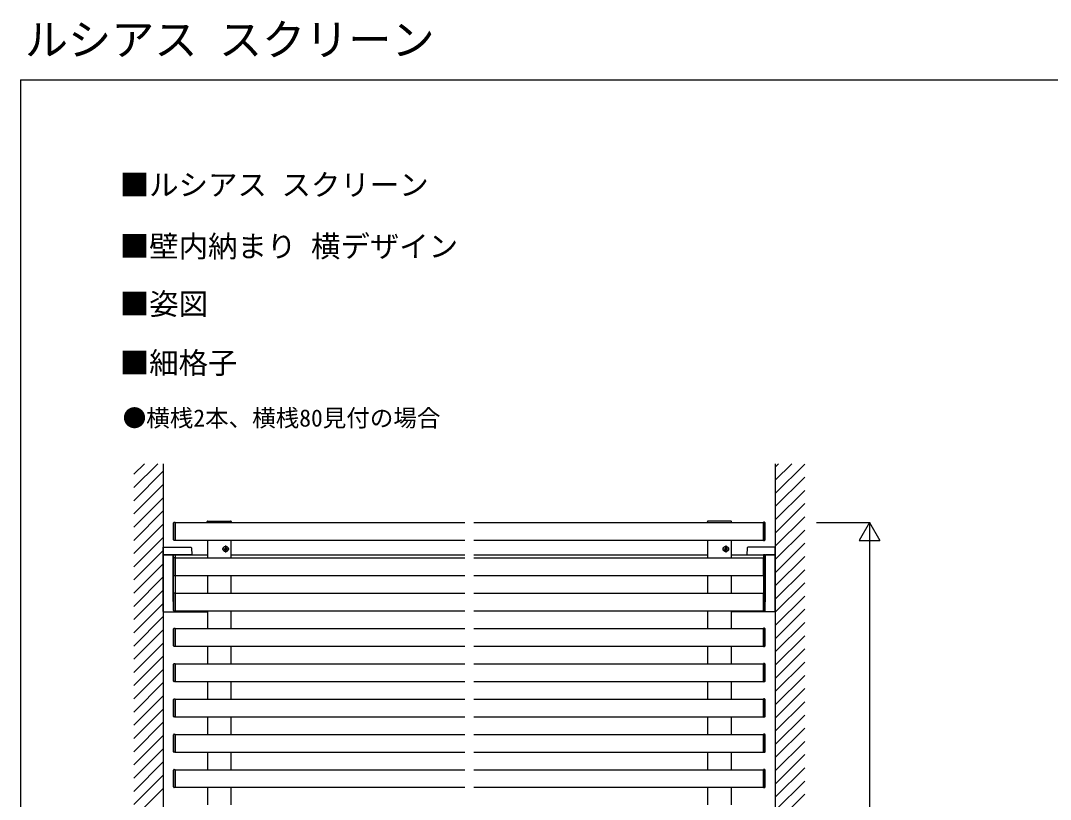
# Model space of a CAD drawing. Units: millimetres, scale not verified. Extents: x -1750 to 1750, y -2608 to 2592.
# Drawn here: x -1750 to 0, y 1268 to 2592 of the extents above; entities that cross this region are included whole.
import ezdxf
from ezdxf.enums import TextEntityAlignment as Align

# ---------------------------------------------------------------- set-up
doc = ezdxf.new("R2010")
doc.units = ezdxf.units.MM
doc.header["$LTSCALE"] = 14
for name, color, linetype in [('0-2_USER1', 3, 'Continuous'), ('0-4_YKK_12', 2, 'Continuous'), ('0-5_YKK_13', 4, 'Continuous'), ('0-6_YKK_D', 6, 'Continuous'), ('0-7_YKK_ZWAK', 7, 'Continuous'), ('0-8_YSS_K', 3, 'Continuous')]:
    doc.layers.add(name, color=color, linetype=linetype)
doc.styles.add('ＭＳ ゴシック', font='')
doc.styles.get('ＭＳ ゴシック').set_extended_font_data('MS Gothic')

msp = doc.modelspace()

# ---------------------------------------------------------------- linework, layer by layer
at = {"layer": '0-4_YKK_12'}
for p, q in [((-1487.5, 1739), (-995, 1739)), ((-980, 1739), (-487.5, 1739)), ((-487.5, 1739), (-487.5, 1709)), ((-1432.5, 1709), (-1432.5, 1679)), ((-1392.5, 1709), (-1392.5, 1679)), ((-980, 1709), (-487.5, 1709)), ((-582.5, 1709), (-582.5, 1679)), ((-542.5, 1709), (-542.5, 1679)), ((-1487.5, 1684), (-1432.5, 1684)), ((-1392.5, 1684), (-995, 1684)), ((-980, 1684), (-582.5, 1684)), ((-542.5, 1684), (-487.5, 1684)), ((-1487.5, 1679), (-995, 1679)), ((-980, 1679), (-487.5, 1679)), ((-487.5, 1679), (-487.5, 1649)), ((-1432.5, 1649), (-1432.5, 1619)), ((-1392.5, 1649), (-1392.5, 1619)), ((-980, 1649), (-487.5, 1649)), ((-582.5, 1649), (-582.5, 1619)), ((-542.5, 1649), (-542.5, 1619)), ((-1487.5, 1619), (-995, 1619)), ((-980, 1619), (-487.5, 1619)), ((-487.5, 1619), (-487.5, 1589)), ((-1432.5, 1589), (-1432.5, 1559)), ((-1392.5, 1589), (-1392.5, 1559)), ((-980, 1589), (-487.5, 1589)), ((-582.5, 1589), (-582.5, 1559)), ((-542.5, 1589), (-542.5, 1559)), ((-1487.5, 1559), (-995, 1559)), ((-980, 1559), (-487.5, 1559)), ((-487.5, 1559), (-487.5, 1529)), ((-1432.5, 1529), (-1432.5, 1499)), ((-1392.5, 1529), (-1392.5, 1499)), ((-980, 1529), (-487.5, 1529)), ((-582.5, 1529), (-582.5, 1499)), ((-542.5, 1529), (-542.5, 1499)), ((-1487.5, 1499), (-995, 1499)), ((-980, 1499), (-487.5, 1499)), ((-487.5, 1499), (-487.5, 1469)), ((-1432.5, 1469), (-1432.5, 1439)), ((-1392.5, 1469), (-1392.5, 1439)), ((-980, 1469), (-487.5, 1469)), ((-582.5, 1469), (-582.5, 1439)), ((-542.5, 1469), (-542.5, 1439)), ((-1487.5, 1439), (-995, 1439)), ((-980, 1439), (-487.5, 1439)), ((-487.5, 1439), (-487.5, 1409)), ((-1432.5, 1409), (-1432.5, 1379)), ((-1392.5, 1409), (-1392.5, 1379)), ((-980, 1409), (-487.5, 1409)), ((-582.5, 1409), (-582.5, 1379)), ((-542.5, 1409), (-542.5, 1379)), ((-1487.5, 1379), (-995, 1379)), ((-980, 1379), (-487.5, 1379)), ((-487.5, 1379), (-487.5, 1349)), ((-1432.5, 1349), (-1432.5, 1319)), ((-1392.5, 1349), (-1392.5, 1319)), ((-980, 1349), (-487.5, 1349)), ((-582.5, 1349), (-582.5, 1319)), ((-542.5, 1349), (-542.5, 1319)), ((-1487.5, 1319), (-995, 1319)), ((-980, 1319), (-487.5, 1319)), ((-487.5, 1319), (-487.5, 1289)), ((-1432.5, 1289), (-1432.5, 1259)), ((-1392.5, 1289), (-1392.5, 1259)), ((-980, 1289), (-487.5, 1289)), ((-582.5, 1289), (-582.5, 1259)), ((-542.5, 1289), (-542.5, 1259))]:
    msp.add_line(p, q, dxfattribs=at)
for points in [[(-1487.5, 1739), (-1487.5, 1709), (-995, 1709)], [(-1487.5, 1679), (-1487.5, 1649), (-995, 1649)], [(-1487.5, 1619), (-1487.5, 1589), (-995, 1589)], [(-1487.5, 1559), (-1487.5, 1529), (-995, 1529)], [(-1487.5, 1499), (-1487.5, 1469), (-995, 1469)], [(-1487.5, 1439), (-1487.5, 1409), (-995, 1409)], [(-1487.5, 1379), (-1487.5, 1349), (-995, 1349)], [(-1487.5, 1319), (-1487.5, 1289), (-995, 1289)]]:
    msp.add_lwpolyline(points, dxfattribs=at)
at = {"layer": '0-5_YKK_13'}
for p, q in [((-1490, 1709.59), (-1490, 1738.41)), ((-1487.5, 1709.3), (-1487.5, 1738.7)), ((-1433, 1739), (-1432.9, 1740.56)), ((-1432, 1739), (-1433, 1739)), ((-1431.91, 1741.5), (-1393.09, 1741.5)), ((-543.09, 1741.5), (-581.91, 1741.5)), ((-543, 1739), (-542, 1739)), ((-542, 1739), (-542.1, 1740.56)), ((-487.5, 1709.3), (-487.5, 1738.7)), ((-485, 1709.59), (-485, 1738.41)), ((-1487.5, 1708.5), (-1489.06, 1708.6)), ((-1487.5, 1709.3), (-1487.5, 1708.5)), ((-1401.52, 1699.73), (-1401.52, 1688.26)), ((-551.52, 1699.73), (-551.52, 1688.26)), ((-487.5, 1709.3), (-487.5, 1708.5)), ((-487.5, 1708.5), (-485.94, 1708.6)), ((-1507.5, 1697), (-1460.74, 1697)), ((-1507.5, 1696.06), (-1507.5, 1697)), ((-1507.5, 1684), (-1507.5, 1696.06)), ((-1459, 1684), (-1507.5, 1684)), ((-1491, 1605), (-1491, 1684)), ((-1490, 1604.62), (-1490, 1683.38)), ((-1459.74, 1696.06), (-1459, 1684)), ((-1395.78, 1694), (-1407.25, 1694)), ((-1403.89, 1694.59), (-1402.85, 1694.61)), ((-1403.89, 1693.41), (-1402.85, 1693.39)), ((-1402.85, 1694.61), (-1402.25, 1694.73)), ((-1402.85, 1693.39), (-1402.25, 1693.27)), ((-1402.13, 1695.34), (-1402.25, 1694.73)), ((-1402.13, 1692.66), (-1402.25, 1693.27)), ((-1402.11, 1696.38), (-1402.13, 1695.34)), ((-1402.11, 1691.62), (-1402.13, 1692.66)), ((-1400.92, 1696.38), (-1400.9, 1695.34)), ((-1400.92, 1691.62), (-1400.9, 1692.66)), ((-1400.9, 1695.34), (-1400.79, 1694.73)), ((-1400.9, 1692.66), (-1400.79, 1693.27)), ((-1400.18, 1694.61), (-1400.79, 1694.73)), ((-1400.18, 1693.39), (-1400.79, 1693.27)), ((-1399.14, 1694.59), (-1400.18, 1694.61)), ((-1399.14, 1693.41), (-1400.18, 1693.39)), ((-545.78, 1694), (-557.25, 1694)), ((-553.89, 1694.59), (-552.85, 1694.61)), ((-553.89, 1693.41), (-552.85, 1693.39)), ((-552.85, 1694.61), (-552.25, 1694.73)), ((-552.85, 1693.39), (-552.25, 1693.27)), ((-552.13, 1695.34), (-552.25, 1694.73)), ((-552.13, 1692.66), (-552.25, 1693.27)), ((-552.11, 1696.38), (-552.13, 1695.34)), ((-552.11, 1691.62), (-552.13, 1692.66)), ((-550.92, 1696.38), (-550.9, 1695.34)), ((-550.92, 1691.62), (-550.9, 1692.66)), ((-550.9, 1695.34), (-550.79, 1694.73)), ((-550.9, 1692.66), (-550.79, 1693.27)), ((-550.18, 1694.61), (-550.79, 1694.73)), ((-550.18, 1693.39), (-550.79, 1693.27)), ((-549.14, 1694.59), (-550.18, 1694.61)), ((-549.14, 1693.41), (-550.18, 1693.39)), ((-515.26, 1696.06), (-516, 1684)), ((-516, 1684), (-467.5, 1684)), ((-467.5, 1697), (-514.26, 1697)), ((-485, 1604.62), (-485, 1683.38)), ((-484, 1605), (-484, 1684)), ((-467.5, 1696.06), (-467.5, 1697)), ((-467.5, 1684), (-467.5, 1696.06)), ((-1490, 1649.59), (-1490, 1678.41)), ((-1487.5, 1649.3), (-1487.5, 1678.7)), ((-487.5, 1649.3), (-487.5, 1678.7)), ((-485, 1649.59), (-485, 1678.41)), ((-1487.5, 1648.5), (-1489.06, 1648.6)), ((-1487.5, 1649.3), (-1487.5, 1648.5)), ((-487.5, 1649.3), (-487.5, 1648.5)), ((-487.5, 1648.5), (-485.94, 1648.6)), ((-1490, 1589.59), (-1490, 1618.41)), ((-1487.5, 1589.3), (-1487.5, 1618.7)), ((-487.5, 1589.3), (-487.5, 1618.7)), ((-485, 1589.59), (-485, 1618.41)), ((-1507.5, 1588), (-1507.5, 1587)), ((-1507.5, 1587), (-1432.5, 1587)), ((-1487.5, 1588.5), (-1489.06, 1588.6)), ((-1487.5, 1589.3), (-1487.5, 1588.5)), ((-467.5, 1587), (-542.5, 1587)), ((-487.5, 1589.3), (-487.5, 1588.5)), ((-487.5, 1588.5), (-485.94, 1588.6)), ((-467.5, 1588), (-467.5, 1587)), ((-1490, 1529.59), (-1490, 1558.41)), ((-1487.5, 1529.3), (-1487.5, 1558.7)), ((-487.5, 1529.3), (-487.5, 1558.7)), ((-485, 1529.59), (-485, 1558.41)), ((-1487.5, 1528.5), (-1489.06, 1528.6)), ((-1487.5, 1529.3), (-1487.5, 1528.5)), ((-487.5, 1529.3), (-487.5, 1528.5)), ((-487.5, 1528.5), (-485.94, 1528.6)), ((-1490, 1469.59), (-1490, 1498.41)), ((-1487.5, 1469.3), (-1487.5, 1498.7)), ((-487.5, 1469.3), (-487.5, 1498.7)), ((-485, 1469.59), (-485, 1498.41)), ((-1487.5, 1468.5), (-1489.06, 1468.6)), ((-1487.5, 1469.3), (-1487.5, 1468.5)), ((-487.5, 1469.3), (-487.5, 1468.5)), ((-487.5, 1468.5), (-485.94, 1468.6)), ((-1490, 1409.59), (-1490, 1438.41)), ((-1487.5, 1409.3), (-1487.5, 1438.7)), ((-487.5, 1409.3), (-487.5, 1438.7)), ((-485, 1409.59), (-485, 1438.41)), ((-1487.5, 1408.5), (-1489.06, 1408.6)), ((-1487.5, 1409.3), (-1487.5, 1408.5)), ((-487.5, 1409.3), (-487.5, 1408.5)), ((-487.5, 1408.5), (-485.94, 1408.6)), ((-1490, 1349.59), (-1490, 1378.41)), ((-1487.5, 1349.3), (-1487.5, 1378.7)), ((-487.5, 1349.3), (-487.5, 1378.7)), ((-485, 1349.59), (-485, 1378.41)), ((-1487.5, 1348.5), (-1489.06, 1348.6)), ((-1487.5, 1349.3), (-1487.5, 1348.5)), ((-487.5, 1349.3), (-487.5, 1348.5)), ((-487.5, 1348.5), (-485.94, 1348.6)), ((-1490, 1289.59), (-1490, 1318.41)), ((-1487.5, 1289.3), (-1487.5, 1318.7)), ((-487.5, 1289.3), (-487.5, 1318.7)), ((-485, 1289.59), (-485, 1318.41)), ((-1487.5, 1288.5), (-1489.06, 1288.6)), ((-1487.5, 1289.3), (-1487.5, 1288.5)), ((-487.5, 1289.3), (-487.5, 1288.5)), ((-487.5, 1288.5), (-485.94, 1288.6))]:
    msp.add_line(p, q, dxfattribs=at)
for points in [[(-1489.06, 1739.4), (-1487.5, 1739.5), (-1487.5, 1738.7)], [(-1392.1, 1740.56), (-1392, 1739), (-1393, 1739), (-1432, 1739)], [(-582.9, 1740.56), (-583, 1739), (-582, 1739), (-543, 1739)], [(-485.94, 1739.4), (-487.5, 1739.5), (-487.5, 1738.7)], [(-1507.5, 1588), (-1507.5, 1684), (-1491, 1684)], [(-1489.53, 1683.88), (-1487.5, 1684), (-1487.5, 1683.5), (-1487.5, 1604.5), (-1487.5, 1604)], [(-485.47, 1683.88), (-487.5, 1684), (-487.5, 1683.5), (-487.5, 1604.5), (-487.5, 1604)], [(-467.5, 1588), (-467.5, 1684), (-484, 1684)], [(-1489.06, 1679.4), (-1487.5, 1679.5), (-1487.5, 1678.7)], [(-485.94, 1679.4), (-487.5, 1679.5), (-487.5, 1678.7)], [(-1489.06, 1619.4), (-1487.5, 1619.5), (-1487.5, 1618.7)], [(-485.94, 1619.4), (-487.5, 1619.5), (-487.5, 1618.7)], [(-1489.06, 1559.4), (-1487.5, 1559.5), (-1487.5, 1558.7)], [(-485.94, 1559.4), (-487.5, 1559.5), (-487.5, 1558.7)], [(-1489.06, 1499.4), (-1487.5, 1499.5), (-1487.5, 1498.7)], [(-485.94, 1499.4), (-487.5, 1499.5), (-487.5, 1498.7)], [(-1489.06, 1439.4), (-1487.5, 1439.5), (-1487.5, 1438.7)], [(-485.94, 1439.4), (-487.5, 1439.5), (-487.5, 1438.7)], [(-1489.06, 1379.4), (-1487.5, 1379.5), (-1487.5, 1378.7)], [(-485.94, 1379.4), (-487.5, 1379.5), (-487.5, 1378.7)], [(-1489.06, 1319.4), (-1487.5, 1319.5), (-1487.5, 1318.7)], [(-485.94, 1319.4), (-487.5, 1319.5), (-487.5, 1318.7)]]:
    msp.add_lwpolyline(points, dxfattribs=at)
for centre, radius in [((-1401.52, 1694), 4.74), ((-551.52, 1694), 4.74), ((-1398.87, 1691.36), 0.3), ((-548.87, 1691.36), 0.3)]:
    msp.add_circle(centre, radius, dxfattribs=at)
for centre, radius, start, end in [((-1489, 1738.41), 1, 93.5, 180), ((-1431.91, 1740.5), 1, 90, 176.5), ((-1393.09, 1740.5), 1, 3.5, 90), ((-581.91, 1740.5), 1, 90, 176.5), ((-543.09, 1740.5), 1, 3.5, 90), ((-486, 1738.41), 1, 0, 86.5), ((-1489, 1709.59), 1, 180, 266.5), ((-486, 1709.59), 1, 273.5, 0), ((-1489.5, 1683.38), 0.5, 93.5, 180), ((-1460.74, 1696), 1, 3.5, 90), ((-1401.52, 1694), 2.45, 165.9892, 194.0108), ((-1401.52, 1694), 2.45, 75.9892, 104.0108), ((-1401.52, 1694), 2.45, 255.9892, 284.0108), ((-1401.52, 1694), 2.45, 345.9892, 14.0108), ((-551.52, 1694), 2.45, 165.9892, 194.0108), ((-551.52, 1694), 2.45, 75.9892, 104.0108), ((-551.52, 1694), 2.45, 255.9892, 284.0108), ((-551.52, 1694), 2.45, 345.9892, 14.0108), ((-514.26, 1696), 1, 90, 176.5), ((-485.5, 1683.38), 0.5, 0, 86.5), ((-1489, 1678.41), 1, 93.5, 180), ((-486, 1678.41), 1, 0, 86.5), ((-1489, 1649.59), 1, 180, 266.5), ((-486, 1649.59), 1, 273.5, 0), ((-1489, 1618.41), 1, 93.5, 180), ((-486, 1618.41), 1, 0, 86.5), ((-1490, 1605), 1, 180, 270), ((-485, 1605), 1, 270, 0), ((-1489, 1589.59), 1, 180, 266.5), ((-486, 1589.59), 1, 273.5, 0), ((-1489, 1558.41), 1, 93.5, 180), ((-486, 1558.41), 1, 0, 86.5), ((-1489, 1529.59), 1, 180, 266.5), ((-486, 1529.59), 1, 273.5, 0), ((-1489, 1498.41), 1, 93.5, 180), ((-486, 1498.41), 1, 0, 86.5), ((-1489, 1469.59), 1, 180, 266.5), ((-486, 1469.59), 1, 273.5, 0), ((-1489, 1438.41), 1, 93.5, 180), ((-486, 1438.41), 1, 0, 86.5), ((-1489, 1409.59), 1, 180, 266.5), ((-486, 1409.59), 1, 273.5, 0), ((-1489, 1378.41), 1, 93.5, 180), ((-486, 1378.41), 1, 0, 86.5), ((-1489, 1349.59), 1, 180, 266.5), ((-486, 1349.59), 1, 273.5, 0), ((-1489, 1318.41), 1, 93.5, 180), ((-486, 1318.41), 1, 0, 86.5), ((-1489, 1289.59), 1, 180, 266.5), ((-486, 1289.59), 1, 273.5, 0)]:
    msp.add_arc(centre, radius, start, end, dxfattribs=at)
at = {"layer": '0-6_YKK_D'}
for p, q in [((-397.5, 1739), (-306.5, 1739)), ((-307.5, 1739), (-325, 1708.69)), ((-307.5, 1739), (-290, 1708.69)), ((-307.5, 1739), (-307.5, 1678.38)), ((-325, 1708.69), (-290, 1708.69)), ((-307.5, 1704), (-307.5, 544))]:
    msp.add_line(p, q, dxfattribs=at)
at = {"layer": '0-7_YKK_ZWAK'}
for q in [(-1750, -2608.5), (1750, 2491.5)]:
    msp.add_line((-1750, 2491.5), q, dxfattribs=at)
at = {"layer": '0-8_YSS_K'}
for p, q in [((-1557.5, 1821), (-1539.5, 1839)), ((-1557.5, 1798.54), (-1517.04, 1839)), ((-1507.5, 1839), (-1507.5, 439)), ((-467.5, 1839), (-467.5, 439)), ((-467.5, 1833.36), (-461.86, 1839)), ((-467.5, 1810.91), (-439.41, 1839)), ((-467.5, 1788.46), (-417.5, 1838.46)), ((-1557.5, 1776.09), (-1507.5, 1826.09)), ((-1557.5, 1753.64), (-1507.5, 1803.64)), ((-467.5, 1766.01), (-417.5, 1816.01)), ((-467.5, 1743.56), (-417.5, 1793.56)), ((-1557.5, 1731.19), (-1507.5, 1781.19)), ((-467.5, 1721.11), (-417.5, 1771.11)), ((-1557.5, 1708.74), (-1507.5, 1758.74)), ((-1557.5, 1686.29), (-1507.5, 1736.29)), ((-467.5, 1698.66), (-417.5, 1748.66)), ((-467.5, 1676.21), (-417.5, 1726.21)), ((-1557.5, 1663.84), (-1507.5, 1713.84)), ((-467.5, 1653.76), (-417.5, 1703.76)), ((-1557.5, 1641.39), (-1507.5, 1691.39)), ((-467.5, 1631.31), (-417.5, 1681.31)), ((-1557.5, 1618.94), (-1507.5, 1668.94)), ((-1557.5, 1596.49), (-1507.5, 1646.49)), ((-467.5, 1608.86), (-417.5, 1658.86)), ((-467.5, 1586.41), (-417.5, 1636.41)), ((-1557.5, 1574.04), (-1507.5, 1624.04)), ((-467.5, 1563.96), (-417.5, 1613.96)), ((-1557.5, 1551.59), (-1507.5, 1601.59)), ((-1557.5, 1529.14), (-1507.5, 1579.14)), ((-467.5, 1541.51), (-417.5, 1591.51)), ((-467.5, 1519.06), (-417.5, 1569.06)), ((-1557.5, 1506.69), (-1507.5, 1556.69)), ((-467.5, 1496.61), (-417.5, 1546.61)), ((-1557.5, 1484.24), (-1507.5, 1534.24)), ((-467.5, 1474.15), (-417.5, 1524.15)), ((-1557.5, 1461.79), (-1507.5, 1511.79)), ((-1557.5, 1439.33), (-1507.5, 1489.33)), ((-467.5, 1451.7), (-417.5, 1501.7)), ((-467.5, 1429.25), (-417.5, 1479.25)), ((-1557.5, 1416.88), (-1507.5, 1466.88)), ((-467.5, 1406.8), (-417.5, 1456.8)), ((-1557.5, 1394.43), (-1507.5, 1444.43)), ((-1557.5, 1371.98), (-1507.5, 1421.98)), ((-467.5, 1384.35), (-417.5, 1434.35)), ((-467.5, 1361.9), (-417.5, 1411.9)), ((-1557.5, 1349.53), (-1507.5, 1399.53)), ((-467.5, 1339.45), (-417.5, 1389.45)), ((-1557.5, 1327.08), (-1507.5, 1377.08)), ((-467.5, 1317), (-417.5, 1367)), ((-1557.5, 1304.63), (-1507.5, 1354.63)), ((-1557.5, 1282.18), (-1507.5, 1332.18)), ((-467.5, 1294.55), (-417.5, 1344.55)), ((-467.5, 1272.1), (-417.5, 1322.1)), ((-1557.5, 1259.73), (-1507.5, 1309.73)), ((-467.5, 1249.65), (-417.5, 1299.65)), ((-1557.5, 1237.28), (-1507.5, 1287.28)), ((-467.5, 1227.2), (-417.5, 1277.2))]:
    msp.add_line(p, q, dxfattribs=at)

# ---------------------------------------------------------------- texts
at = {"layer": '0-2_USER1', "style": 'ＭＳ ゴシック'}
for s, height, p in [('ルシアス スクリーン', 53.74, (-1742.66, 2516.83)), ('■ルシアス スクリーン', 36.66, (-1581.51, 2283.68)), ('■壁内納まり 横デザイン', 36.66, (-1581.51, 2179.14)), ('■姿図', 36.66, (-1581.51, 2081.12)), ('■細格子', 36.66, (-1581.51, 1981.12)), ('●横桟2本、横桟80見付の場合\u3000', 29.33, (-1576.45, 1893.23))]:
    msp.add_text(s, height=height, dxfattribs=at).set_placement(p, align=Align.BOTTOM_LEFT)

doc.saveas('drawing.dxf')
